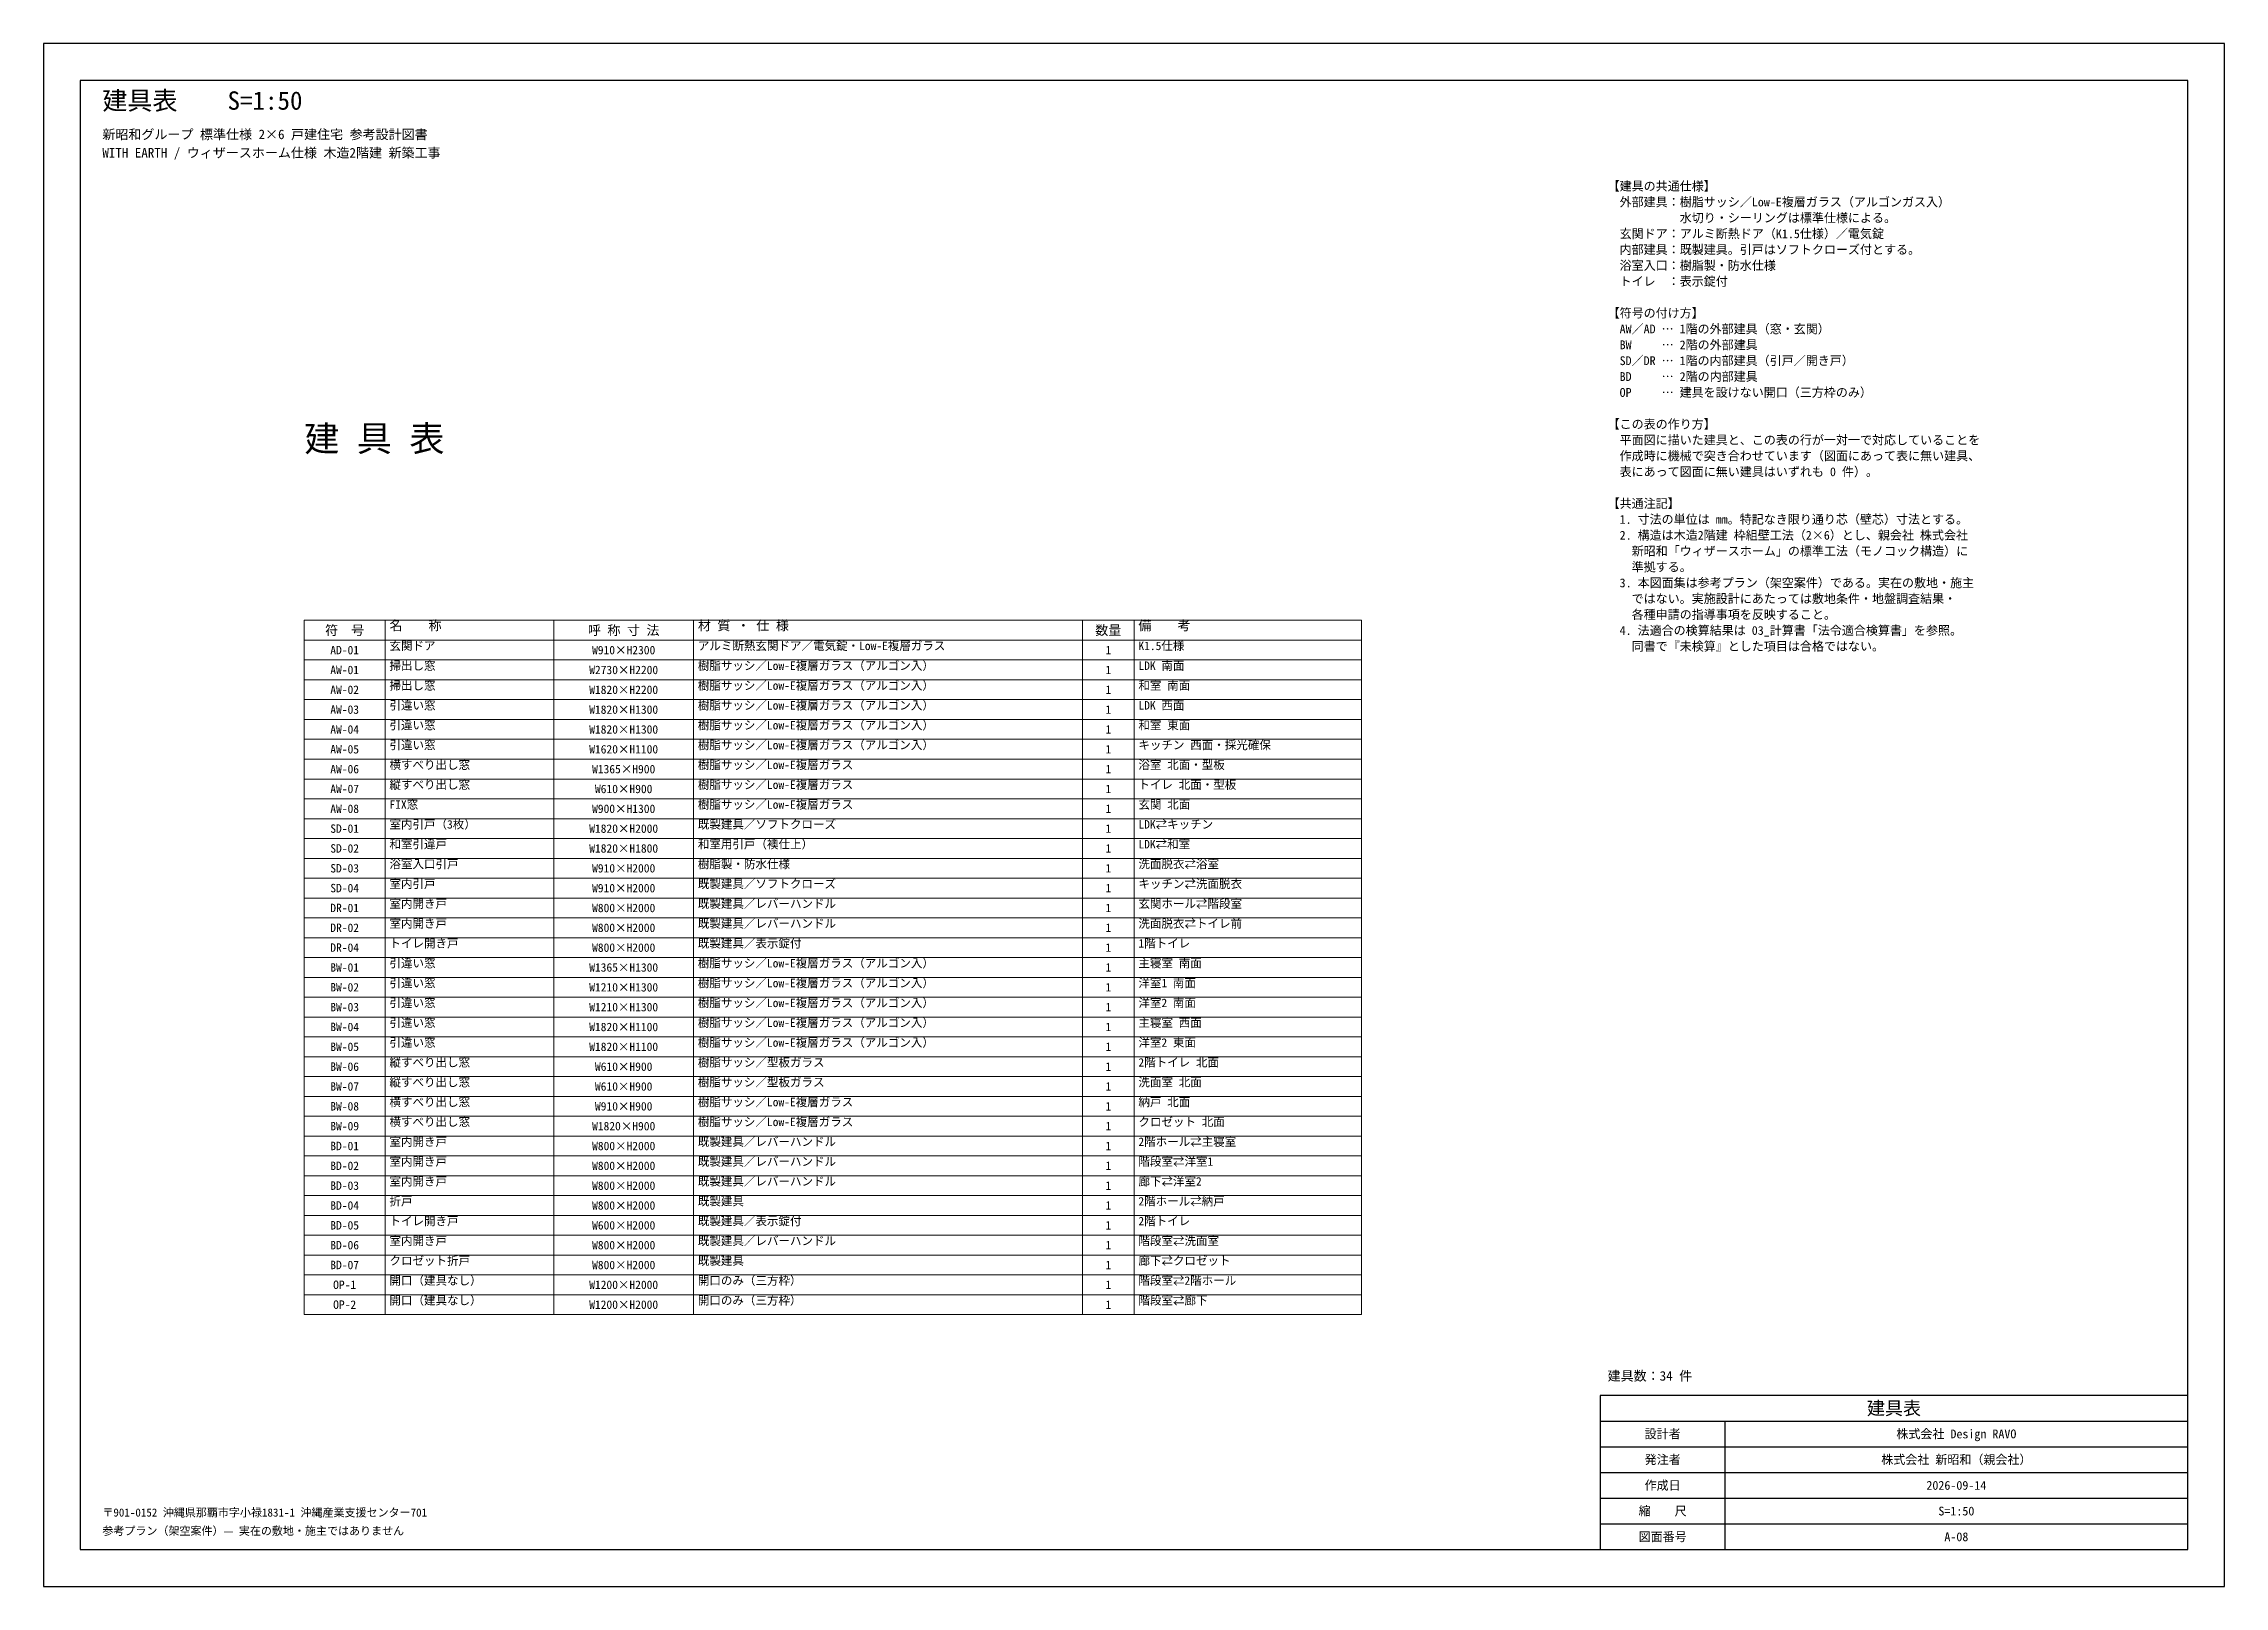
# Model space of a CAD drawing. Header units: millimetres. Extents: x -3550 to 26150, y -14550 to 6450.
import ezdxf
from ezdxf.enums import TextEntityAlignment as Align

# ---------------------------------------------------------------- set-up
doc = ezdxf.new("R2010")
doc.units = ezdxf.units.MM
doc.layers.add('A-ANNO', color=2, linetype='Continuous', lineweight=13)
doc.layers.add('A-TTLB', color=7, linetype='Continuous', lineweight=25)
doc.styles.add('DIP', font='msgothic.ttc')

msp = doc.modelspace()

# ---------------------------------------------------------------- linework, layer by layer
at = {"layer": 'A-ANNO'}
for p, q in [((0, -1400), (14400, -1400)), ((0, -1400), (0, -10850)), ((1100, -1400), (1100, -10850)), ((3400, -1400), (3400, -10850)), ((5300, -1400), (5300, -10850)), ((10600, -1400), (10600, -10850)), ((11300, -1400), (11300, -10850)), ((14400, -1400), (14400, -10850)), ((0, -1670), (14400, -1670)), ((0, -1940), (14400, -1940)), ((0, -2210), (14400, -2210)), ((0, -2480), (14400, -2480)), ((0, -2750), (14400, -2750)), ((0, -3020), (14400, -3020)), ((0, -3290), (14400, -3290)), ((0, -3560), (14400, -3560)), ((0, -3830), (14400, -3830)), ((0, -4100), (14400, -4100)), ((0, -4370), (14400, -4370)), ((0, -4640), (14400, -4640)), ((0, -4910), (14400, -4910)), ((0, -5180), (14400, -5180)), ((0, -5450), (14400, -5450)), ((0, -5720), (14400, -5720)), ((0, -5990), (14400, -5990)), ((0, -6260), (14400, -6260)), ((0, -6530), (14400, -6530)), ((0, -6800), (14400, -6800)), ((0, -7070), (14400, -7070)), ((0, -7340), (14400, -7340)), ((0, -7610), (14400, -7610)), ((0, -7880), (14400, -7880)), ((0, -8150), (14400, -8150)), ((0, -8420), (14400, -8420)), ((0, -8690), (14400, -8690)), ((0, -8960), (14400, -8960)), ((0, -9230), (14400, -9230)), ((0, -9500), (14400, -9500)), ((0, -9770), (14400, -9770)), ((0, -10040), (14400, -10040)), ((0, -10310), (14400, -10310)), ((0, -10580), (14400, -10580)), ((0, -10850), (14400, -10850))]:
    msp.add_line(p, q, dxfattribs=at)
at = {"layer": 'A-TTLB'}
for p, q in [((17650, -12300), (25650, -12300)), ((19350, -12650), (19350, -12300)), ((17650, -12650), (25650, -12650)), ((19350, -13000), (19350, -12650)), ((17650, -13000), (25650, -13000)), ((19350, -13350), (19350, -13000)), ((17650, -13350), (25650, -13350)), ((19350, -13700), (19350, -13350)), ((17650, -13700), (25650, -13700)), ((19350, -14050), (19350, -13700))]:
    msp.add_line(p, q, dxfattribs=at)
for points in [[(-3550, -14550), (26150, -14550), (26150, 6450), (-3550, 6450)], [(-3050, -14050), (25650, -14050), (25650, 5950), (-3050, 5950)], [(17650, -14050), (25650, -14050), (25650, -11950), (17650, -11950)]]:
    msp.add_lwpolyline(points, close=True, dxfattribs=at)

# ---------------------------------------------------------------- texts
at = {"layer": 'A-ANNO', "style": 'DIP'}
for s, height, p in [('【建具の共通仕様】', 120, (17750, 4450)), ('\u3000外部建具：樹脂サッシ／Low-E複層ガラス（アルゴンガス入）', 120, (17750, 4234)), ('\u3000玄関ドア：アルミ断熱ドア（K1.5仕様）／電気錠', 120, (17750, 3802)), ('\u3000\u3000\u3000\u3000\u3000\u3000水切り・シーリングは標準仕様による。', 120, (17750, 4018)), ('\u3000内部建具：既製建具。引戸はソフトクローズ付とする。', 120, (17750, 3586)), ('\u3000浴室入口：樹脂製・防水仕様', 120, (17750, 3370)), ('\u3000トイレ\u3000：表示錠付', 120, (17750, 3154)), ('【符号の付け方】', 120, (17750, 2722)), ('\u3000AW／AD … 1階の外部建具（窓・玄関）', 120, (17750, 2506)), ('\u3000BW\u3000\u3000 … 2階の外部建具', 120, (17750, 2290)), ('\u3000SD／DR … 1階の内部建具（引戸／開き戸）', 120, (17750, 2074)), ('\u3000OP\u3000\u3000 … 建具を設けない開口（三方枠のみ）', 120, (17750, 1642)), ('\u3000BD\u3000\u3000 … 2階の内部建具', 120, (17750, 1858)), ('【この表の作り方】', 120, (17750, 1210)), ('\u3000作成時に機械で突き合わせています（図面にあって表に無い建具、', 120, (17750, 778)), ('\u3000平面図に描いた建具と、この表の行が一対一で対応していることを', 120, (17750, 994)), ('\u3000表にあって図面に無い建具はいずれも 0 件）。', 120, (17750, 562)), ('【共通注記】', 120, (17750, 130)), ('\u30001. 寸法の単位は mm。特記なき限り通り芯（壁芯）寸法とする。', 120, (17750, -86)), ('\u30002. 構造は木造2階建 枠組壁工法（2×6）とし、親会社 株式会社', 120, (17750, -302)), ('\u3000\u3000新昭和「ウィザースホーム」の標準工法（モノコック構造）に', 120, (17750, -518)), ('\u30003. 本図面集は参考プラン（架空案件）である。実在の敷地・施主', 120, (17750, -950)), ('\u3000\u3000準拠する。', 120, (17750, -734)), ('\u3000\u3000ではない。実施設計にあたっては敷地条件・地盤調査結果・', 120, (17750, -1166)), ('名\u3000\u3000称', 130, (1160, -1535)), ('材 質 ・ 仕 様', 130, (5360, -1535)), ('備\u3000\u3000考', 130, (11360, -1535)), ('\u30004. 法適合の検算結果は 03_計算書「法令適合検算書」を参照。', 120, (17750, -1598)), ('\u3000\u3000各種申請の指導事項を反映すること。', 120, (17750, -1382)), ('玄関ドア', 115, (1160, -1805)), ('アルミ断熱玄関ドア／電気錠・Low-E複層ガラス', 115, (5360, -1805)), ('K1.5仕様', 115, (11360, -1805)), ('\u3000\u3000同書で『未検算』とした項目は合格ではない。', 120, (17750, -1814)), ('掃出し窓', 115, (1160, -2075)), ('樹脂サッシ／Low-E複層ガラス（アルゴン入）', 115, (5360, -2075)), ('LDK 南面', 115, (11360, -2075)), ('掃出し窓', 115, (1160, -2345)), ('樹脂サッシ／Low-E複層ガラス（アルゴン入）', 115, (5360, -2345)), ('和室 南面', 115, (11360, -2345)), ('引違い窓', 115, (1160, -2615)), ('樹脂サッシ／Low-E複層ガラス（アルゴン入）', 115, (5360, -2615)), ('LDK 西面', 115, (11360, -2615)), ('引違い窓', 115, (1160, -2885)), ('樹脂サッシ／Low-E複層ガラス（アルゴン入）', 115, (5360, -2885)), ('和室 東面', 115, (11360, -2885)), ('引違い窓', 115, (1160, -3155)), ('樹脂サッシ／Low-E複層ガラス（アルゴン入）', 115, (5360, -3155)), ('キッチン 西面・採光確保', 115, (11360, -3155)), ('縦すべり出し窓', 115, (1160, -3695)), ('横すべり出し窓', 115, (1160, -3425)), ('樹脂サッシ／Low-E複層ガラス', 115, (5360, -3425)), ('樹脂サッシ／Low-E複層ガラス', 115, (5360, -3695)), ('浴室 北面・型板', 115, (11360, -3425)), ('トイレ 北面・型板', 115, (11360, -3695)), ('FIX窓', 115, (1160, -3965)), ('樹脂サッシ／Low-E複層ガラス', 115, (5360, -3965)), ('玄関 北面', 115, (11360, -3965)), ('室内引戸（3枚）', 115, (1160, -4235)), ('既製建具／ソフトクローズ', 115, (5360, -4235)), ('LDK⇄キッチン', 115, (11360, -4235)), ('和室引違戸', 115, (1160, -4505)), ('和室用引戸（襖仕上）', 115, (5360, -4505)), ('LDK⇄和室', 115, (11360, -4505)), ('浴室入口引戸', 115, (1160, -4775)), ('樹脂製・防水仕様', 115, (5360, -4775)), ('洗面脱衣⇄浴室', 115, (11360, -4775)), ('室内引戸', 115, (1160, -5045)), ('既製建具／ソフトクローズ', 115, (5360, -5045)), ('キッチン⇄洗面脱衣', 115, (11360, -5045)), ('室内開き戸', 115, (1160, -5315)), ('既製建具／レバーハンドル', 115, (5360, -5315)), ('玄関ホール⇄階段室', 115, (11360, -5315)), ('室内開き戸', 115, (1160, -5585)), ('既製建具／レバーハンドル', 115, (5360, -5585)), ('洗面脱衣⇄トイレ前', 115, (11360, -5585)), ('トイレ開き戸', 115, (1160, -5855)), ('既製建具／表示錠付', 115, (5360, -5855)), ('1階トイレ', 115, (11360, -5855)), ('引違い窓', 115, (1160, -6125)), ('樹脂サッシ／Low-E複層ガラス（アルゴン入）', 115, (5360, -6125)), ('主寝室 南面', 115, (11360, -6125)), ('引違い窓', 115, (1160, -6395)), ('引違い窓', 115, (1160, -6665)), ('樹脂サッシ／Low-E複層ガラス（アルゴン入）', 115, (5360, -6395)), ('樹脂サッシ／Low-E複層ガラス（アルゴン入）', 115, (5360, -6665)), ('洋室1 南面', 115, (11360, -6395)), ('洋室2 南面', 115, (11360, -6665)), ('引違い窓', 115, (1160, -6935)), ('樹脂サッシ／Low-E複層ガラス（アルゴン入）', 115, (5360, -6935)), ('主寝室 西面', 115, (11360, -6935)), ('引違い窓', 115, (1160, -7205)), ('樹脂サッシ／Low-E複層ガラス（アルゴン入）', 115, (5360, -7205)), ('洋室2 東面', 115, (11360, -7205)), ('縦すべり出し窓', 115, (1160, -7475)), ('樹脂サッシ／型板ガラス', 115, (5360, -7475)), ('2階トイレ 北面', 115, (11360, -7475)), ('縦すべり出し窓', 115, (1160, -7745)), ('樹脂サッシ／型板ガラス', 115, (5360, -7745)), ('洗面室 北面', 115, (11360, -7745)), ('横すべり出し窓', 115, (1160, -8015)), ('樹脂サッシ／Low-E複層ガラス', 115, (5360, -8015)), ('納戸 北面', 115, (11360, -8015)), ('横すべり出し窓', 115, (1160, -8285)), ('樹脂サッシ／Low-E複層ガラス', 115, (5360, -8285)), ('クロゼット 北面', 115, (11360, -8285)), ('室内開き戸', 115, (1160, -8555)), ('既製建具／レバーハンドル', 115, (5360, -8555)), ('2階ホール⇄主寝室', 115, (11360, -8555)), ('室内開き戸', 115, (1160, -8825)), ('既製建具／レバーハンドル', 115, (5360, -8825)), ('階段室⇄洋室1', 115, (11360, -8825)), ('室内開き戸', 115, (1160, -9095)), ('既製建具／レバーハンドル', 115, (5360, -9095)), ('廊下⇄洋室2', 115, (11360, -9095)), ('折戸', 115, (1160, -9365)), ('既製建具', 115, (5360, -9365)), ('既製建具／表示錠付', 115, (5360, -9635)), ('2階ホール⇄納戸', 115, (11360, -9365)), ('室内開き戸', 115, (1160, -9905)), ('トイレ開き戸', 115, (1160, -9635)), ('既製建具／レバーハンドル', 115, (5360, -9905)), ('2階トイレ', 115, (11360, -9635)), ('階段室⇄洗面室', 115, (11360, -9905)), ('クロゼット折戸', 115, (1160, -10175)), ('既製建具', 115, (5360, -10175)), ('廊下⇄クロゼット', 115, (11360, -10175)), ('開口（建具なし）', 115, (1160, -10445)), ('開口のみ（三方枠）', 115, (5360, -10445)), ('階段室⇄2階ホール', 115, (11360, -10445)), ('開口（建具なし）', 115, (1160, -10715)), ('開口のみ（三方枠）', 115, (5360, -10715)), ('階段室⇄廊下', 115, (11360, -10715))]:
    msp.add_text(s, height=height, dxfattribs=at).set_placement(p)
for s, height, p in [('符\u3000号', 130, (550, -1535)), ('呼 称 寸 法', 130, (4350, -1535)), ('数量', 130, (10950, -1535)), ('AD-01', 115, (550, -1805)), ('W910×H2300', 115, (4350, -1805)), ('1', 115, (10950, -1805)), ('AW-01', 115, (550, -2075)), ('W2730×H2200', 115, (4350, -2075)), ('1', 115, (10950, -2075)), ('AW-02', 115, (550, -2345)), ('W1820×H2200', 115, (4350, -2345)), ('1', 115, (10950, -2345)), ('AW-03', 115, (550, -2615)), ('W1820×H1300', 115, (4350, -2615)), ('1', 115, (10950, -2615)), ('AW-04', 115, (550, -2885)), ('W1820×H1300', 115, (4350, -2885)), ('1', 115, (10950, -2885)), ('AW-05', 115, (550, -3155)), ('W1620×H1100', 115, (4350, -3155)), ('1', 115, (10950, -3155)), ('AW-06', 115, (550, -3425)), ('W1365×H900', 115, (4350, -3425)), ('1', 115, (10950, -3425)), ('AW-07', 115, (550, -3695)), ('W610×H900', 115, (4350, -3695)), ('1', 115, (10950, -3695)), ('AW-08', 115, (550, -3965)), ('W900×H1300', 115, (4350, -3965)), ('1', 115, (10950, -3965)), ('SD-01', 115, (550, -4235)), ('SD-02', 115, (550, -4505)), ('W1820×H2000', 115, (4350, -4235)), ('W1820×H1800', 115, (4350, -4505)), ('1', 115, (10950, -4235)), ('1', 115, (10950, -4505)), ('SD-03', 115, (550, -4775)), ('W910×H2000', 115, (4350, -4775)), ('1', 115, (10950, -4775)), ('SD-04', 115, (550, -5045)), ('W910×H2000', 115, (4350, -5045)), ('1', 115, (10950, -5045)), ('DR-01', 115, (550, -5315)), ('W800×H2000', 115, (4350, -5315)), ('1', 115, (10950, -5315)), ('DR-02', 115, (550, -5585)), ('W800×H2000', 115, (4350, -5585)), ('1', 115, (10950, -5585)), ('DR-04', 115, (550, -5855)), ('W800×H2000', 115, (4350, -5855)), ('1', 115, (10950, -5855)), ('BW-01', 115, (550, -6125)), ('W1365×H1300', 115, (4350, -6125)), ('1', 115, (10950, -6125)), ('BW-02', 115, (550, -6395)), ('W1210×H1300', 115, (4350, -6395)), ('1', 115, (10950, -6395)), ('BW-03', 115, (550, -6665)), ('W1210×H1300', 115, (4350, -6665)), ('1', 115, (10950, -6665)), ('BW-04', 115, (550, -6935)), ('W1820×H1100', 115, (4350, -6935)), ('1', 115, (10950, -6935)), ('BW-05', 115, (550, -7205)), ('BW-06', 115, (550, -7475)), ('W1820×H1100', 115, (4350, -7205)), ('W610×H900', 115, (4350, -7475)), ('1', 115, (10950, -7205)), ('1', 115, (10950, -7475)), ('BW-07', 115, (550, -7745)), ('W610×H900', 115, (4350, -7745)), ('1', 115, (10950, -7745)), ('BW-08', 115, (550, -8015)), ('W910×H900', 115, (4350, -8015)), ('1', 115, (10950, -8015)), ('BW-09', 115, (550, -8285)), ('W1820×H900', 115, (4350, -8285)), ('1', 115, (10950, -8285)), ('BD-01', 115, (550, -8555)), ('W800×H2000', 115, (4350, -8555)), ('1', 115, (10950, -8555)), ('BD-02', 115, (550, -8825)), ('W800×H2000', 115, (4350, -8825)), ('1', 115, (10950, -8825)), ('BD-03', 115, (550, -9095)), ('W800×H2000', 115, (4350, -9095)), ('1', 115, (10950, -9095)), ('BD-04', 115, (550, -9365)), ('W800×H2000', 115, (4350, -9365)), ('1', 115, (10950, -9365)), ('BD-05', 115, (550, -9635)), ('W600×H2000', 115, (4350, -9635)), ('1', 115, (10950, -9635)), ('BD-06', 115, (550, -9905)), ('W800×H2000', 115, (4350, -9905)), ('1', 115, (10950, -9905)), ('BD-07', 115, (550, -10175)), ('OP-1', 115, (550, -10445)), ('W1200×H2000', 115, (4350, -10445)), ('W800×H2000', 115, (4350, -10175)), ('1', 115, (10950, -10175)), ('1', 115, (10950, -10445)), ('OP-2', 115, (550, -10715)), ('W1200×H2000', 115, (4350, -10715)), ('1', 115, (10950, -10715))]:
    msp.add_text(s, height=height, dxfattribs=at).set_placement(p, align=Align.MIDDLE_CENTER)
at = {"layer": 'A-TTLB', "style": 'DIP'}
for s, height, p in [('建具表\u3000\u3000S=1:50', 250, (-2750, 5550)), ('WITH EARTH / ウィザースホーム仕様 木造2階建 新築工事', 130, (-2750, 4900)), ('新昭和グループ 標準仕様 2×6 戸建住宅 参考設計図書', 130, (-2750, 5150)), ('建 具 表', 350, (0, 900)), ('建具数：34 件', 130, (17750, -11750)), ('〒901-0152 沖縄県那覇市字小禄1831-1 沖縄産業支援センター701', 110, (-2750, -13600)), ('参考プラン（架空案件）— 実在の敷地・施主ではありません', 110, (-2750, -13850))]:
    msp.add_text(s, height=height, dxfattribs=at).set_placement(p)
for s, height, p in [('建具表', 180, (21650, -12125)), ('設計者', 120, (18500, -12475)), ('株式会社 Design RAVO', 120, (22500, -12475)), ('発注者', 120, (18500, -12825)), ('株式会社 新昭和（親会社）', 120, (22500, -12825)), ('作成日', 120, (18500, -13175)), ('2026-09-14', 120, (22500, -13175)), ('縮\u3000\u3000尺', 120, (18500, -13525)), ('S=1:50', 120, (22500, -13525)), ('図面番号', 120, (18500, -13875)), ('A-08', 120, (22500, -13875))]:
    msp.add_text(s, height=height, dxfattribs=at).set_placement(p, align=Align.MIDDLE_CENTER)

doc.saveas('drawing.dxf')
